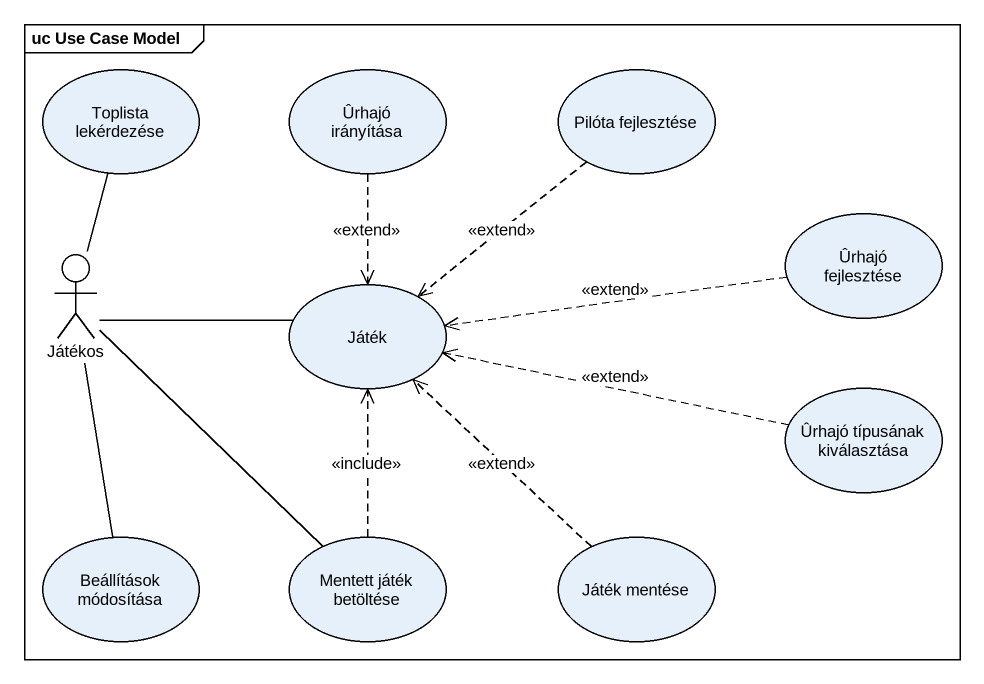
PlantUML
@startuml
mainframe uc Use Case Model
usecase "Toplista lekérdezése" as Toplista_lekérdezése
usecase "Ûrhajó irányítása" as Ûrhajó_irányítása
usecase "Pilóta fejlesztése" as Pilóta_fejlesztése
usecase "Ûrhajó fejlesztése" as Ûrhajó_fejlesztése
actor Játékos
usecase Játék
usecase "Ûrhajó típusának kiválasztása" as Ûrhajó_típusának
usecase "Beállítások módosítása" as Beállítások_módosítása
usecase "Mentett játék betöltése" as Mentett_játék_betöltése
usecase "Játék mentése" as Játék_mentése
Ûrhajó_irányítása ..> Játék : <<extend>>
Pilóta_fejlesztése ..> Játék : <<extend>>
Ûrhajó_fejlesztése .left.> Játék : <<extend>>
Játékos -up- Toplista_lekérdezése
Játékos -right- Játék
Játékos -- Beállítások_módosítása
Játékos -- Mentett_játék_betöltése
Ûrhajó_típusának .left.> Játék : <<extend>>
Mentett_játék_betöltése .up.> Játék : <<include>>
Játék_mentése .up.> Játék : <<extend>>
@enduml
